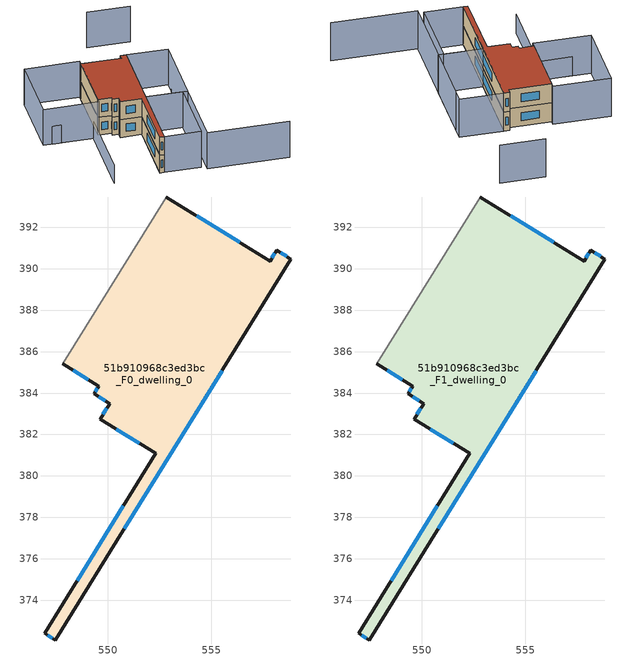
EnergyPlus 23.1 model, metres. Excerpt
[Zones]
51b910968c3ed3bc_F0_dwelling_0
 floor ground (EU_floor_Construction): 558.16,390.9 558.85,390.47 547.47,372.07 546.94,372.4 552.31,381.09 549.63,382.75 550.09,383.5 549.34,383.96 549.57,384.34 547.83,385.41 552.82,393.47 557.83,390.38 z0
 wall outside (EU_wall_Construction): 547.83,385.41 549.57,384.34 549.34,383.96 550.09,383.5 549.63,382.75 552.31,381.09 546.94,372.4 547.47,372.07 558.85,390.47 558.16,390.9 557.83,390.38 552.82,393.47 z0:3
 wall adiabatic (EU_wall_Construction): 552.82,393.47 547.83,385.41 z0:3
 window (EU_Window_Construction): 549.5,384.23 549.4,384.07 / 548.34,385.1 549.06,384.65 / 556.37,391.28 554.29,392.57 / 558.06,390.75 557.93,390.53 / 558.65,390.6 558.36,390.78 / 550.8,377.46 555.52,385.09 / 547.1,372.3 547.31,372.17 / 550.74,378.55 548.51,374.94 / 550.41,382.26 551.52,381.58 / 549.95,383.28 549.76,382.97 / 549.56,383.83 549.87,383.63 z0.88:2.12
51b910968c3ed3bc_F1_dwelling_0
 floor to 51b910968c3ed3bc_F0_dwelling_0 (EU_floor_Construction): 558.16,390.9 558.85,390.47 547.47,372.07 546.94,372.4 552.31,381.09 549.63,382.75 550.09,383.5 549.34,383.96 549.57,384.34 547.83,385.41 552.82,393.47 557.83,390.38 z3
 wall outside (EU_wall_Construction): 547.83,385.41 549.57,384.34 549.34,383.96 550.09,383.5 549.63,382.75 552.31,381.09 546.94,372.4 547.47,372.07 558.85,390.47 558.16,390.9 557.83,390.38 552.82,393.47 z3:6
 wall adiabatic (EU_wall_Construction): 552.82,393.47 547.83,385.41 z3:6
 window (EU_Window_Construction): 549.5,384.23 549.4,384.07 / 548.34,385.1 549.06,384.65 / 556.37,391.28 554.29,392.57 / 558.06,390.75 557.93,390.53 / 558.65,390.6 558.36,390.78 / 550.8,377.46 555.52,385.09 / 547.1,372.3 547.31,372.17 / 550.74,378.55 548.51,374.94 / 550.41,382.26 551.52,381.58 / 549.95,383.28 549.76,382.97 / 549.56,383.83 549.87,383.63 z3.88:5.12
 roof outside (EU_roof_Construction): 552.31,381.09 546.94,372.4 547.47,372.07 558.85,390.47 558.16,390.9 557.83,390.38 552.82,393.47 547.83,385.41 549.57,384.34 549.34,383.96 550.09,383.5 549.63,382.75 z6
shading: 562.52,362.14 552.37,368.41 / 552.37,368.41 563.04,385.66 / 568.29,398.77 562.92,402.09 / 553,381.02 557.59,378.18 / 557.59,378.18 552.06,369.23 / 552.06,369.23 547.47,372.07 / 547.47,372.07 553,381.02 / 553,381.02 558.85,390.47 / 558.85,390.47 564.03,387.27 / 564.03,387.27 558.18,377.81 / 558.18,377.81 553,381.02 / 553.15,394 547.5,384.88 / 547.5,384.88 540.68,389.1 / 540.68,389.1 546.32,398.22 / 546.32,398.22 553.15,394 z0:6; 541.79,388.41 546.85,385.29 / 546.85,385.29 540.66,375.25 z0:3
[Building]
EU S2 Campaign: North Axis=0; Terrain=City; Solar Distribution=FullExterior
[Site:Location]
Montreal-Trudeau.Intl.AP: Latitude=45.4667; Longitude=-73.75; Time Zone=-5; Elevation=36
[SizingPeriod:WeatherFileDays]
AnnualSizingPeriod: Begin Month=1; Begin Day of Month=1; End Month=12; End Day of Month=31; Day of Week for Start Day=Monday; Use Weather File Daylight Saving Period=No; Use Weather File Rain and Snow Indicators=No
[MATERIAL]
EU_InternalMass_Material: Roughness=MediumRough; Thickness=0.1; Conductivity=1; Density=1800; Specific Heat=900; Thermal Absorptance=0.9; Solar Absorptance=0.7; Visible Absorptance=0.7
[MATERIAL:NOMASS] Roughness=MediumRough; Thermal Absorptance=0.9; Solar Absorptance=0.7; Visible Absorptance=0.7
Name | Thermal Resistance
EU_wall_NoMass | 1.49909
EU_roof_NoMass | 2.72548
EU_floor_NoMass | 1.36485
[WINDOWMATERIAL:SIMPLEGLAZINGSYSTEM]
EU_Window_SimpleGlazing: UFactor=3.92339; Solar Heat Gain Coefficient=0.8; Visible Transmittance=0.8
[CONSTRUCTION]
EU_wall_Construction: EU_wall_NoMass
EU_roof_Construction: EU_roof_NoMass
EU_floor_Construction: EU_floor_NoMass
EU_Window_Construction: EU_Window_SimpleGlazing
EU_InternalMass_Construction: EU_InternalMass_Material
[ZONE] Type=1; Multiplier=1; Ceiling Height=autocalculate; Floor Area=autocalculate; Part of Total Floor Area=Yes
Name | Volume
51b910968c3ed3bc_F0_dwelling_0 | 227.427
51b910968c3ed3bc_F1_dwelling_0 | 227.425
[INTERNALMASS] Construction=EU_InternalMass_Construction; Surface Area=75.8086
Name | Zone or ZoneList
51b910968c3ed3bc_F0_dwelling_0_EU_InternalMass | 51b910968c3ed3bc_F0_dwelling_0
51b910968c3ed3bc_F1_dwelling_0_EU_InternalMass | 51b910968c3ed3bc_F1_dwelling_0
[OTHEREQUIPMENT] Fuel Type=Electricity; Design Level Calculation Method=Watts/Area; Power per Zone Floor Area=1; Fraction Latent=0; Fraction Radiant=0; Fraction Lost=0; Carbon Dioxide Generation Rate=0; EndUse Subcategory=EU_Step8_InternalGains
Name | Zone or ZoneList or Space or SpaceList | Schedule
EU_Step8_InternalGain_51b910968c3ed3bc_F0_dwelling_0_f000 | 51b910968c3ed3bc_F0_dwelling_0 | EU_Step8_GainSchedule_51b910968c3ed3bc_F0_dwelling_0_f000
EU_Step8_InternalGain_51b910968c3ed3bc_F1_dwelling_0_f000 | 51b910968c3ed3bc_F1_dwelling_0 | EU_Step8_GainSchedule_51b910968c3ed3bc_F1_dwelling_0_f000
[ZONEVENTILATION:DESIGNFLOWRATE] Schedule=EU_AlwaysOn; Design Flow Rate Calculation Method=AirChanges/Hour; Air Changes per Hour=0.704319; Ventilation Type=Natural; Fan Pressure Rise=0; Fan Total Efficiency=1; Constant Term Coefficient=1; Temperature Term Coefficient=0; Velocity Term Coefficient=0; Velocity Squared Term Coefficient=0; Minimum Indoor Temperature=-100; Maximum Indoor Temperature=100; Delta Temperature=-100; Minimum Outdoor Temperature=-100; Maximum Outdoor Temperature=100; Maximum Wind Speed=40
Name | Zone or ZoneList or Space or SpaceList
EU_ConstantAir_51b910968c3ed3bc_F0_dwelling_0 | 51b910968c3ed3bc_F0_dwelling_0
EU_ConstantAir_51b910968c3ed3bc_F1_dwelling_0 | 51b910968c3ed3bc_F1_dwelling_0
[HVACTEMPLATE:THERMOSTAT] Constant Heating Setpoint=20; Constant Cooling Setpoint=50
EU_HeatOnly_51b910968c3ed3bc_F0_dwelling_0; EU_HeatOnly_51b910968c3ed3bc_F1_dwelling_0
[HVACTEMPLATE:ZONE:IDEALLOADSAIRSYSTEM] System Availability Schedule=EU_AlwaysOn; Maximum Heating Supply Air Temperature=50; Minimum Cooling Supply Air Temperature=13; Maximum Heating Supply Air Humidity Ratio=0.0156; Minimum Cooling Supply Air Humidity Ratio=0.0077; Heating Limit=NoLimit; Cooling Limit=NoLimit; Heating Availability Schedule=EU_AlwaysOn; Cooling Availability Schedule=EU_CoolingOff; Dehumidification Control Type=ConstantSensibleHeatRatio; Cooling Sensible Heat Ratio=0.7; Dehumidification Setpoint=60; Humidification Control Type=None; Humidification Setpoint=30; Outdoor Air Method=None; Outdoor Air Flow Rate per Person=0.00944; Outdoor Air Flow Rate per Zone Floor Area=0; Outdoor Air Flow Rate per Zone=0; Demand Controlled Ventilation Type=None; Outdoor Air Economizer Type=NoEconomizer; Heat Recovery Type=None; Sensible Heat Recovery Effectiveness=0.7; Latent Heat Recovery Effectiveness=0.65
Name | Template Thermostat
51b910968c3ed3bc_F0_dwelling_0 | EU_HeatOnly_51b910968c3ed3bc_F0_dwelling_0
51b910968c3ed3bc_F1_dwelling_0 | EU_HeatOnly_51b910968c3ed3bc_F1_dwelling_0
[SIZING:ZONE] Zone Cooling Design Supply Air Temperature Input Method=SupplyAirTemperature; Zone Cooling Design Supply Air Temperature=13; Zone Heating Design Supply Air Temperature Input Method=SupplyAirTemperature; Zone Heating Design Supply Air Temperature=50; Zone Cooling Design Supply Air Humidity Ratio=0.008; Zone Heating Design Supply Air Humidity Ratio=0.008; Cooling Design Air Flow Method=DesignDay; Cooling Design Air Flow Rate=0; Cooling Minimum Air Flow per Zone Floor Area=0.000762; Cooling Minimum Air Flow=0; Cooling Minimum Air Flow Fraction=0.2; Heating Design Air Flow Method=DesignDay; Heating Design Air Flow Rate=0; Heating Maximum Air Flow per Zone Floor Area=0.002032; Heating Maximum Air Flow=0.141576; Heating Maximum Air Flow Fraction=0.3; Account for Dedicated Outdoor Air System=No; Dedicated Outdoor Air System Control Strategy=NeutralSupplyAir; Dedicated Outdoor Air Low Setpoint Temperature for Design=autosize; Dedicated Outdoor Air High Setpoint Temperature for Design=autosize; Zone Load Sizing Method=Sensible Load Only No Latent Load; Zone Latent Cooling Design Supply Air Humidity Ratio Input Method=HumidityRatioDifference; Zone Cooling Design Supply Air Humidity Ratio Difference=0.005; Zone Latent Heating Design Supply Air Humidity Ratio Input Method=HumidityRatioDifference; Zone Humidification Design Supply Air Humidity Ratio Difference=0.005
51b910968c3ed3bc_F0_dwelling_0; 51b910968c3ed3bc_F1_dwelling_0
[SCHEDULE:CONSTANT]
Name | Hourly Value
EU_AlwaysOn | 1
EU_CoolingOff | 0
[SCHEDULE:FILE] Column Number=1; Rows to Skip at Top=0; Number of Hours of Data=8760; Column Separator=Comma; Interpolate to Timestep=No; Minutes per Item=60; Adjust Schedule for Daylight Savings=Yes
Name | File
EU_Step8_GainSchedule_51b910968c3ed3bc_F0_dwelling_0_f000 | ../../schedules/51b910968c3ed3bc/51b910968c3ed3bc_F0_dwelling_0_f000_gain.csv
EU_Step8_GainSchedule_51b910968c3ed3bc_F1_dwelling_0_f000 | ../../schedules/51b910968c3ed3bc/51b910968c3ed3bc_F1_dwelling_0_f000_gain.csv
